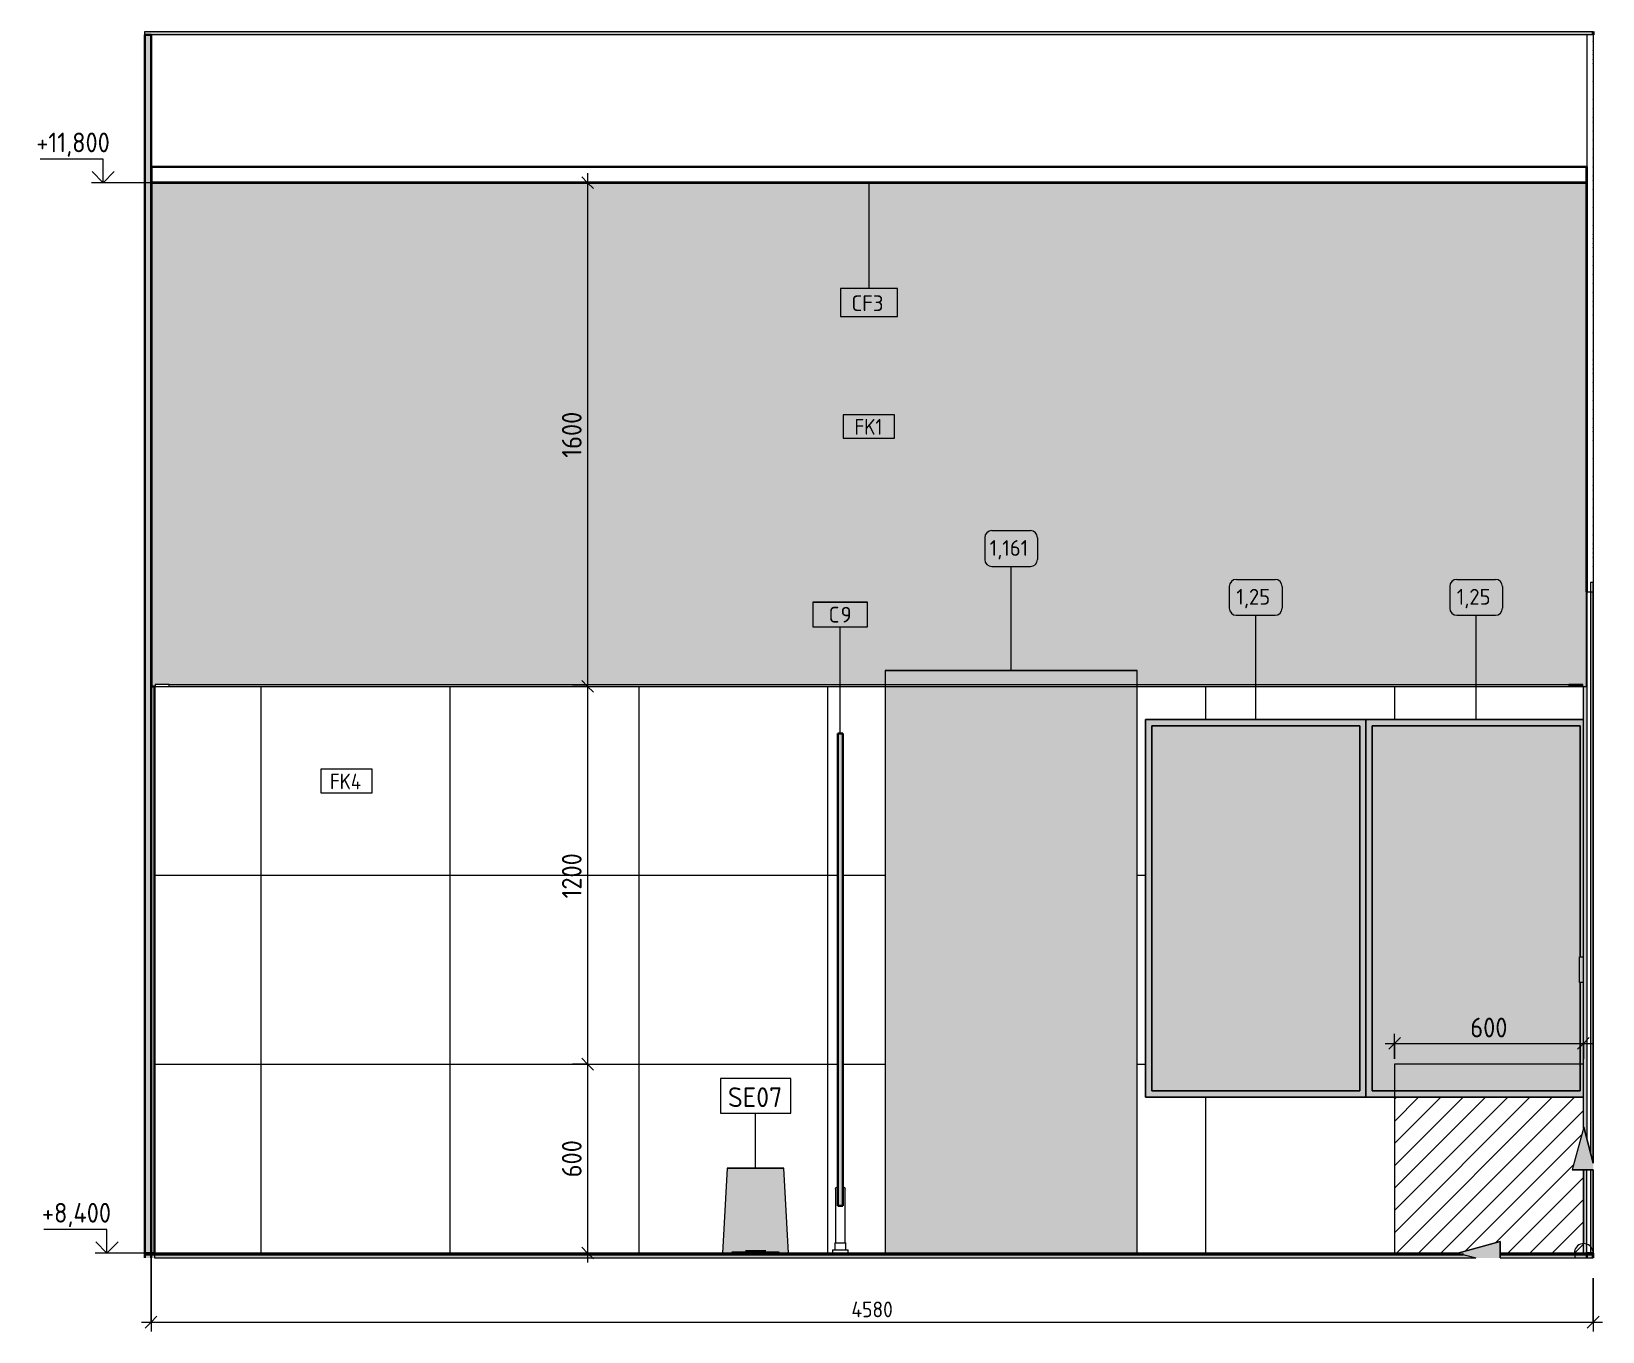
# Model space of a CAD drawing. Header units: millimetres. Extents: x 88919 to 135993, y -1987 to 12871.
# Drawn here: x 118478 to 123467, y 8151 to 12281 of the extents above; entities that cross this region are included whole.
import ezdxf

# ---------------------------------------------------------------- set-up
doc = ezdxf.new("R2010")
doc.units = ezdxf.units.MM
doc.linetypes.add('200_ШТРИХ__ш1_п0_6_', pattern=[160, 100, -60])
for name, color, linetype, lineweight in [('A-ANNO-DIMS', 7, 'Continuous', 9), ('A-ANNO-DIMS-25', 7, 'Continuous', 9), ('A-CLNG-IDEN', 7, 'Continuous', 9), ('A-DETL', 7, 'Continuous', 9), ('A-DETL-GENF', 7, 'Continuous', 9), ('A-DOOR-FRAM-1', 7, 'Continuous', 9), ('A-DOOR-FRAM-2', 7, 'Continuous', 18), ('A-FLOR', 7, 'Continuous', 9), ('A-GENM', 7, 'Continuous', 9), ('A-GENM-1', 7, 'Continuous', 30), ('A-GENM-IDEN', 7, 'Continuous', 9), ('A-WALL-2', 7, 'Continuous', 9), ('A-WALL-IDEN', 7, 'Continuous', 9), ('A-WALL-PATT', 7, 'Continuous', 9), ('G-ANNO-DIMS', 7, 'Continuous', 9), ('G-ANNO-DIMS-1', 7, 'Continuous', 20), ('I-FURN', 7, 'Continuous', 9), ('I-FURN-3', 7, '200_ШТРИХ__ш1_п0_6_', 9), ('I-FURN-7', 7, '200_ШТРИХ__ш1_п0_6_', 18), ('I-FURN-IDEN', 7, 'Continuous', 9), ('I-WALL', 7, 'Continuous', 9), ('P-SANR-FIXT', 7, 'Continuous', 9), ('P-SANR-FIXT-IDEN', 7, 'Continuous', 9), ('Ограждение', 7, 'Continuous', 9), ('Поручни', 7, 'Continuous', 9), ('Электрические приборы', 7, 'Continuous', 9)]:
    doc.layers.add(name, color=color, linetype=linetype, lineweight=lineweight)
for name, color, linetype, lineweight, true_color in [('A-CLNG-FNSH-1', 7, 'Continuous', 30, 0x3c3c3c), ('A-DETL-GENF-2', 7, 'Continuous', 9, 0xe0e0e0), ('A-FLOR-1', 7, 'Continuous', 9, 0x787878), ('A-FLOR-FNSH-1', 7, 'Continuous', 30, 0x3c3c3c), ('A-WALL-4', 7, 'Continuous', 30, 0x3c3c3c), ('A-WALL-5', 7, 'Continuous', 40, 0x3c3c3c), ('A-WALL-FNSH-2', 7, 'Continuous', 30, 0x3c3c3c), ('I-FURN-10', 7, 'Continuous', 9, 0xacacac), ('I-FURN-11', 7, 'Continuous', 9, 0x949494), ('I-FURN-13', 7, 'Continuous', 9, 0x757575), ('I-FURN-6', 1, 'Continuous', 9, 0xff0000), ('I-FURN-8', 7, 'Continuous', 9, 0xc0c0c0), ('I-WALL-1', 7, 'Continuous', 9, 0x787878)]:
    doc.layers.add(name, color=color, linetype=linetype, lineweight=lineweight, true_color=true_color)
doc.layers.add('I-FURN-12', color=7, linetype='Continuous', lineweight=9, true_color=0x303030, transparency=0.7)
doc.layers.add('I-FURN-9', color=7, linetype='Continuous', lineweight=9, true_color=0x7f7f7f, transparency=0.7)
doc.layers.add('P-SANR-FIXT-2', color=7, linetype='Continuous', lineweight=9, transparency=0.7)
doc.styles.add('GOST Common_5', font='GOST_Common.ttf', dxfattribs={"width": 0.9, "height": 50})
doc.styles.add('GOST Common_6', font='GOST_Common.ttf', dxfattribs={"height": 50})
doc.styles.add('GOST Common_7', font='GOST_Common.ttf', dxfattribs={"height": 62.5})
doc.styles.add('ISOCPEUR_2', font='isocpeur.ttf', dxfattribs={"width": 0.9, "height": 62.5})
doc.styles.add('ISOCPEUR_3', font='isocpeur.ttf', dxfattribs={"width": 0.9, "height": 50})
doc.dimstyles.new('ISO-2_0_0_9К_Средний_округл2', dxfattribs={"dimscale": 304.8, "dimtxt": 49.799059, "dimasz": 0.123031, "dimexe": 0.098425, "dimexo": 0, "dimgap": 0, "dimtad": 1, "dimdec": 0, "dimrnd": 10, "dimzin": 0, "dimdsep": 46, "dimtxsty": 'ISOCPEUR_3', "dimblk1": 'OBLIQUE', "dimblk2": 'OBLIQUE', "dimsah": 1, "dimcen": 0.09, "dimdle": 0.098425, "dimazin": 0, "dimtfac": 1, "dimtdec": 4, "dimtix": 1, "dimtmove": 0, "dimatfit": 3, "dimfxl": 1, "dimtvp": 1, "dimtolj": 1, "dimtzin": 0, "dimarcsym": 2})
doc.dimstyles.new('ISO-2_5_0_9К_БОЛЬШОЙ_1', dxfattribs={"dimscale": 304.8, "dimtxt": 62.248823, "dimasz": 0.123031, "dimexe": 0.098425, "dimexo": 0.246063, "dimgap": 0, "dimtad": 1, "dimdec": 0, "dimrnd": 10, "dimzin": 0, "dimdsep": 46, "dimtxsty": 'ISOCPEUR_2', "dimblk1": 'OBLIQUE', "dimblk2": 'OBLIQUE', "dimsah": 1, "dimcen": 0.09, "dimdle": 0.098425, "dimazin": 0, "dimtfac": 1, "dimtdec": 4, "dimtix": 1, "dimtmove": 0, "dimatfit": 3, "dimfxl": 1, "dimtvp": 1, "dimtolj": 1, "dimtzin": 0, "dimarcsym": 2})
pattern_1 = [(0, (128837.4966, 0), (30.48, 7.62), [2.515, -20.345, 2.515, -20.345, -121.92]), (0, (128837.4966, 0), (30.48, 7.62), [-45.72, 2.515, -43.205, 2.515, -20.345, -53.34]), (0, (128837.4966, 0), (30.48, 7.62), [-114.3, 2.515, -12.725, 2.515, -35.585]), (120, (128848.9266, 3.81), (-21.8391136, 22.5864543), [2.515, -20.345, 2.515, -20.345, -121.92]), (120, (128848.9266, 3.81), (-21.8391136, 22.5864543), [-45.72, 2.515, -43.205, 2.515, -20.345, -53.34]), (120, (128848.9266, 3.81), (-21.8391136, 22.5864543), [-114.3, 2.515, -12.725, 2.515, -35.585]), (240, (128852.7366, 19.05), (-8.6408864, -30.2064543), [2.515, -20.345, 2.515, -20.345, -121.92]), (240, (128852.7366, 19.05), (-8.6408864, -30.2064543), [-45.72, 2.515, -43.205, 2.515, -20.345, -53.34]), (240, (128852.7366, 19.05), (-8.6408864, -30.2064543), [-114.3, 2.515, -12.725, 2.515, -35.585])]

# ---------------------------------------------------------------- blocks, each defined once
blk = doc.blocks.new('110_Дверь_СКБ_1Ст_Внутренняя1 - Д-7а_л__950x2100h_Туалет-32220591-Развертка 3_27-2')
at = {"layer": 'A-DOOR-FRAM-1'}
h = blk.add_hatch(color=256, dxfattribs=at)
h.paths.add_polyline_path([(-5400, 8400), (-5400, 8664.8), (-5408, 8664.8), (-5408, 8400)])
h.paths.add_polyline_path([(-5400, 8688), (-5400, 10500), (-5408, 10500), (-5408, 8717.9)])
h = blk.add_hatch(color=256, dxfattribs=at)
h.paths.add_polyline_path([(-5400, 8400), (-5399.4, 8400), (-5399.4, 8664.8), (-5400, 8664.8), (-5400, 8563.7)])
h.paths.add_polyline_path([(-5399.4, 8685.9), (-5399.4, 10500), (-5400, 10500), (-5400, 8688)])
at = {"layer": 'A-DOOR-FRAM-2'}
for p, q in [((-5408, 10530), (-5408, 8717.9)), ((-5400, 10530), (-5408, 10530)), ((-5400, 8688), (-5400, 10530)), ((-5399.4, 10500), (-5400, 10500)), ((-5400, 10500), (-5400, 8688)), ((-5408, 8664.8), (-5408, 8400)), ((-5400, 8400), (-5400, 8664.8)), ((-5400, 8664.8), (-5400, 8400)), ((-5408, 8400), (-5400, 8400)), ((-5400, 8400), (-5399.4, 8400))]:
    blk.add_line(p, q, dxfattribs=at)
blk = doc.blocks.new('FRT_2D_Символ _разворот МГН_1 - D1_4_Символ доступности разворота МГН _360__-18618045-Развертка 3_27-2')
at = {"layer": 'I-FURN'}
blk.add_line((-8605.3, 8400), (-8485.3, 8400), dxfattribs=at)
at = {"layer": 'I-FURN-3'}
blk.add_line((-9105.3, 8400), (-7984.6, 8400), dxfattribs=at)
at = {"layer": 'I-FURN-7'}
for p, q in [((-8740.3, 8400), (-8870.3, 8400)), ((-8740.3, 8400), (-8870.3, 8400)), ((-8870.3, 8400), (-8359.1, 8400)), ((-8870.3, 8400), (-8359.1, 8400)), ((-8359.1, 8400), (-8109.1, 8400)), ((-8359.1, 8400), (-8109.1, 8400)), ((-8109.1, 8400), (-7899.1, 8400)), ((-8109.1, 8400), (-7899.1, 8400))]:
    blk.add_line(p, q, dxfattribs=at)
blk = doc.blocks.new('Шкаф параметрический - 1_161-25595840-Развертка 3_27-2')
at = {"layer": 'I-FURN-9'}
for points in [[(-7648.5, 10206), (-6848.5, 10206), (-6848.5, 10250), (-7648.5, 10250)], [(-7523.1, 10200), (-6848.5, 10200), (-6848.5, 10206), (-7648.5, 10206), (-7648.5, 10200)], [(-7648.5, 8400), (-6848.5, 8400), (-6848.5, 10200), (-7648.5, 10200), (-7648.5, 9318.2)]]:
    blk.add_hatch(color=256, dxfattribs=at).paths.add_polyline_path(points)
at = {"layer": 'I-FURN-10'}
for p, q in [((-6886.5, 10250), (-7648.5, 10250)), ((-6848.5, 10250), (-7610.5, 10250))]:
    blk.add_line(p, q, dxfattribs=at)
at = {"layer": 'I-FURN-8'}
for p, q in [((-7648.5, 10250), (-6848.5, 10250)), ((-7648.5, 10250), (-7648.5, 8400)), ((-6848.5, 8400), (-6848.5, 10250))]:
    blk.add_line(p, q, dxfattribs=at)
blk = doc.blocks.new('Вешалка - 1_25-26509708-Развертка 3_27-2')
at = {"layer": 'I-FURN-12'}
h = blk.add_hatch(color=256, dxfattribs=at)
h.paths.add_polyline_path([(-6121.6, 8895), (-6121.6, 10095), (-6821.6, 10095), (-6821.6, 8895), (-6141.3, 8895)])
h.paths.add_polyline_path([(-6141.3, 8914.9), (-6801.9, 8914.9), (-6801.9, 10075), (-6141.3, 10075), (-6141.3, 9028.5)])
blk.add_hatch(color=256, dxfattribs=at).paths.add_polyline_path([(-6141.3, 8914.9), (-6141.3, 10075), (-6801.9, 10075), (-6801.9, 8914.9), (-6262.1, 8914.9)])
at = {"layer": 'I-FURN-11'}
for p, q in [((-6121.6, 10095), (-6821.6, 10095)), ((-6821.6, 8895), (-6821.6, 10095)), ((-6801.9, 8914.9), (-6801.9, 10075)), ((-6801.9, 10075), (-6141.3, 10075)), ((-6141.3, 10075), (-6801.9, 10075)), ((-6801.9, 10075), (-6801.9, 8914.9)), ((-6141.3, 10075), (-6141.3, 8914.9)), ((-6141.3, 8914.9), (-6141.3, 10075)), ((-6821.6, 8895), (-6121.6, 8895)), ((-6141.3, 8914.9), (-6801.9, 8914.9)), ((-6801.9, 8914.9), (-6141.3, 8914.9))]:
    blk.add_line(p, q, dxfattribs=at)
at = {"layer": 'I-FURN-13'}
blk.add_line((-6121.6, 8895), (-6121.6, 10095), dxfattribs=at)
at = {"layer": 'I-FURN-8'}
for p, q in [((-6821.6, 10095), (-6121.6, 10095)), ((-6821.6, 10095), (-6821.6, 8895)), ((-6121.6, 8895), (-6121.6, 10095)), ((-6121.6, 8895), (-6821.6, 8895))]:
    blk.add_line(p, q, dxfattribs=at)
blk = doc.blocks.new('Вешалка - 1_25-V30-Развертка 3_27-2')
at = {"layer": 'I-FURN-12'}
for points in [[(-5983.8, 8895), (-5431, 8895), (-5431, 9259), (-5441.3, 9259), (-5441.3, 8914.9), (-6101.9, 8914.9), (-6101.9, 10075), (-5441.3, 10075), (-5441.3, 9341), (-5431, 9341), (-5431, 10095), (-6121.6, 10095), (-6121.6, 8895), (-6031, 8895)], [(-5443, 8914.9), (-5441.3, 8914.9), (-5441.3, 9259), (-5443, 9259), (-5443, 9341), (-5441.3, 9341), (-5441.3, 10075), (-6101.9, 10075), (-6101.9, 8914.9), (-5974.5, 8914.9)]]:
    blk.add_hatch(color=256, dxfattribs=at).paths.add_polyline_path(points)
at = {"layer": 'I-FURN-11'}
for p, q in [((-5431, 10095), (-6121.6, 10095)), ((-6101.9, 8914.9), (-6101.9, 10075)), ((-6101.9, 10075), (-5441.3, 10075)), ((-5441.3, 10075), (-6101.9, 10075)), ((-6101.9, 10075), (-6101.9, 8914.9)), ((-5441.3, 10075), (-5441.3, 9341)), ((-5441.3, 9341), (-5441.3, 10075)), ((-5441.3, 9259), (-5441.3, 9000)), ((-5441.3, 9000), (-5441.3, 9259)), ((-5441.3, 9000), (-5441.3, 8914.9)), ((-5441.3, 8914.9), (-5441.3, 9000)), ((-6121.6, 8895), (-6031, 8895)), ((-6031, 8914.9), (-6101.9, 8914.9)), ((-6101.9, 8914.9), (-5441.3, 8914.9)), ((-5441.3, 8914.9), (-6031, 8914.9)), ((-6031, 8895), (-5431, 8895))]:
    blk.add_line(p, q, dxfattribs=at)
at = {"layer": 'I-FURN-13'}
blk.add_line((-6121.6, 8895), (-6121.6, 10095), dxfattribs=at)
at = {"layer": 'I-FURN-8'}
for p, q in [((-6121.6, 10095), (-5431, 10095)), ((-6121.6, 10095), (-6121.6, 8895)), ((-6031, 8895), (-6121.6, 8895)), ((-5431, 8895), (-6031, 8895))]:
    blk.add_line(p, q, dxfattribs=at)
blk = doc.blocks.new('Switch1 - Svitch х2-27451159-Развертка 3_27-2')
at = {"layer": 'Электрические приборы'}
blk.add_hatch(color=256, dxfattribs=at).paths.add_polyline_path([(-5443, 9259), (-5431, 9259), (-5431, 9341), (-5443, 9341)])
for p, q in [((-5443, 9259), (-5443, 9341)), ((-5443, 9341), (-5431, 9341)), ((-5431, 9259), (-5443, 9259))]:
    blk.add_line(p, q, dxfattribs=at)
blk = doc.blocks.new('Ограждение - Ограждение-30308776-Развертка 3_27-2')
at = {"layer": 'Ограждение'}
h = blk.add_hatch(color=256, dxfattribs=at)
h.paths.add_polyline_path([(-7699.9, 10200), (-7648.5, 10200), (-7648.5, 10206), (-9922.5, 10206), (-9922.5, 10200), (-8850.1, 10200)])
h.paths.add_polyline_path([(-5477.5, 10200), (-5477.5, 10206), (-6848.5, 10206), (-6848.5, 10200), (-6549.7, 10200)])
blk.add_hatch(color=256, dxfattribs=at).paths.add_polyline_path([(-5477.5, 10200), (-5432.5, 10200), (-5432.5, 10206), (-5477.5, 10206)])
at = {"layer": 'Поручни'}
for p, q in [((-9922.5, 10206), (-9967.5, 10206)), ((-9967.5, 10206), (-9967.5, 10200)), ((-9967.5, 10200), (-9922.5, 10200)), ((-9922.5, 10200), (-9922.5, 10206)), ((-9922.5, 10206), (-7648.5, 10206)), ((-9922.5, 10200), (-7648.5, 10200)), ((-7648.5, 10206), (-6848.5, 10206)), ((-7648.5, 10200), (-6848.5, 10200)), ((-6848.5, 10206), (-5477.5, 10206)), ((-6848.5, 10200), (-5477.5, 10200)), ((-5432.5, 10206), (-5477.5, 10206)), ((-5477.5, 10206), (-5477.5, 10200)), ((-5477.5, 10200), (-5432.5, 10200)), ((-5432.5, 10200), (-5432.5, 10206))]:
    blk.add_line(p, q, dxfattribs=at)
blk = doc.blocks.new('131_Сантехническая перегородка_Дверь МГН 2 - СД-1-30897608-Развертка 3_27-2')
at = {"layer": 'A-GENM'}
blk.add_hatch(color=256, dxfattribs=at).paths.add_polyline_path([(-7783, 8550), (-7783, 10050), (-7799, 10050), (-7799, 8550)])
for p, q in [((-7806.1, 8602.9), (-7806.1, 8432.9)), ((-7775.9, 8432.9), (-7775.9, 8602.9)), ((-7815.6, 8410), (-7815.6, 8400)), ((-7815.6, 8410), (-7791, 8410)), ((-7808.6, 8432.9), (-7808.6, 8410)), ((-7808.6, 8432.9), (-7791, 8432.9)), ((-7791, 8432.9), (-7773.4, 8432.9)), ((-7791, 8410), (-7766.4, 8410)), ((-7773.4, 8410), (-7773.4, 8432.9)), ((-7766.4, 8400), (-7766.4, 8410))]:
    blk.add_line(p, q, dxfattribs=at)
at = {"layer": 'A-GENM', "flags": 128}
for points in [[(-7806.1, 8602.9), (-7806.1, 8603.2), (-7806, 8603.5), (-7806, 8603.8), (-7806, 8604.1), (-7805.9, 8604.3), (-7805.9, 8604.6), (-7805.8, 8604.9), (-7805.7, 8605.2), (-7805.6, 8605.4), (-7805.5, 8605.7), (-7805.4, 8605.9), (-7805.3, 8606.2), (-7805.1, 8606.4), (-7805, 8606.7), (-7804.8, 8606.9), (-7804.7, 8607.2), (-7804.5, 8607.4), (-7804.3, 8607.6), (-7804.1, 8607.8), (-7803.9, 8608), (-7803.7, 8608.2), (-7803.5, 8608.4), (-7803.3, 8608.6), (-7803.1, 8608.7), (-7802.8, 8608.9), (-7802.6, 8609), (-7802.3, 8609.2), (-7802.1, 8609.3), (-7801.8, 8609.4), (-7801.6, 8609.5), (-7801.3, 8609.6), (-7801, 8609.7), (-7800.8, 8609.8), (-7800.5, 8609.8), (-7800.2, 8609.9), (-7799.9, 8609.9), (-7799.6, 8610), (-7799.4, 8610), (-7799.1, 8610), (-7799, 8610)], [(-7783, 8610), (-7782.7, 8610), (-7782.4, 8610), (-7782.2, 8609.9), (-7781.9, 8609.9), (-7781.6, 8609.9), (-7781.3, 8609.8), (-7781, 8609.7), (-7780.8, 8609.6), (-7780.5, 8609.5), (-7780.2, 8609.4), (-7780, 8609.3), (-7779.7, 8609.2), (-7779.5, 8609.1), (-7779.2, 8608.9), (-7779, 8608.8), (-7778.8, 8608.6), (-7778.6, 8608.4), (-7778.3, 8608.2), (-7778.1, 8608.1), (-7777.9, 8607.9), (-7777.7, 8607.6), (-7777.6, 8607.4), (-7777.4, 8607.2), (-7777.2, 8607), (-7777, 8606.7), (-7776.9, 8606.5), (-7776.8, 8606.3), (-7776.6, 8606), (-7776.5, 8605.8), (-7776.4, 8605.5), (-7776.3, 8605.2), (-7776.2, 8605), (-7776.2, 8604.7), (-7776.1, 8604.4), (-7776, 8604.1), (-7776, 8603.9), (-7776, 8603.6), (-7775.9, 8603.3), (-7775.9, 8603), (-7775.9, 8602.9)]]:
    blk.add_lwpolyline(points, dxfattribs=at)
at = {"layer": 'A-GENM-1'}
for p, q in [((-7783, 10050), (-7799, 10050)), ((-7799, 10050), (-7799, 8550)), ((-7783, 8550), (-7783, 10050)), ((-7799, 8550), (-7783, 8550))]:
    blk.add_line(p, q, dxfattribs=at)
blk = doc.blocks.new('мусорная корзина - Round_ Metal-30590745-Развертка 3_27-2')
at = {"layer": 'P-SANR-FIXT-2'}
for points in [[(-8165, 8400), (-8135, 8400), (-8135, 8403.2), (-8060, 8403.2), (-8060, 8407), (-8125, 8407), (-8125, 8670), (-8150, 8670), (-8160.7, 8475.9), (-8164.2, 8415)], [(-8125, 8407), (-8060, 8407), (-8060, 8670), (-8125, 8670), (-8125, 8415)], [(-8060, 8407), (-7995, 8407), (-7995, 8670), (-8060, 8670), (-8060, 8407)], [(-7955.3, 8400), (-7955, 8400), (-7965.1, 8578.4), (-7970, 8670), (-7995, 8670), (-7995.1, 8407), (-8060, 8406.9), (-8059.8, 8403.2), (-7985, 8403.2), (-7985, 8400), (-7956.3, 8400)], [(-8111.1, 8400), (-8060, 8400), (-8060, 8403.2), (-8135, 8403.2), (-8135, 8400), (-8113.1, 8400)], [(-7985.7, 8400), (-7985, 8400), (-7985, 8403.2), (-8060, 8403.2), (-8060, 8400), (-7985.8, 8400)]]:
    blk.add_hatch(color=256, dxfattribs=at).paths.add_polyline_path(points)
at = {"layer": 'P-SANR-FIXT'}
for p, q in [((-8150, 8670), (-8165, 8400)), ((-8125.3, 8670), (-8150, 8670)), ((-8150, 8670), (-8060, 8670)), ((-8075.7, 8670), (-8125.3, 8670)), ((-8060, 8670), (-8075.7, 8670)), ((-8060, 8670), (-8060, 8670)), ((-8060, 8670), (-8060, 8670)), ((-8044.4, 8670), (-8060, 8670)), ((-8060, 8670), (-7970, 8670)), ((-8002.2, 8670), (-8044.4, 8670)), ((-7994.8, 8670), (-8002.2, 8670)), ((-7970, 8670), (-7994.8, 8670)), ((-7955, 8400), (-7970, 8670)), ((-8135, 8403.2), (-8135, 8400)), ((-8132.5, 8403.2), (-8135, 8403.2)), ((-8135, 8403.2), (-8060, 8403.2)), ((-8125, 8403.2), (-8132.5, 8403.2)), ((-8079.4, 8403.2), (-8125, 8403.2)), ((-8076.9, 8407), (-8092.5, 8407)), ((-8092.5, 8407), (-8076.9, 8407)), ((-8060, 8403.2), (-8079.4, 8403.2)), ((-8060, 8407), (-8076.8, 8407)), ((-8076.8, 8407), (-8060, 8407)), ((-8060, 8407), (-8043.3, 8407)), ((-8043.3, 8407), (-8060, 8407)), ((-7985, 8403.2), (-8060, 8403.2)), ((-8060, 8403.2), (-7985, 8403.2)), ((-8043.2, 8407), (-8027.5, 8407)), ((-8027.5, 8407), (-8043.2, 8407)), ((-8027.4, 8407), (-8027.4, 8407)), ((-7985, 8400), (-7985, 8403.2))]:
    blk.add_line(p, q, dxfattribs=at)
blk = doc.blocks.new('Начало раскладки_красным - Начало раскладки_красным-26113037-Развертка 3_27-2')
at = {"layer": 'A-DETL-GENF'}
for points in [[(-5420, 8664.8), (-5399.4, 8664.8), (-5399.4, 8685.9), (-5430, 8800), (-5466.2, 8664.8), (-5429.4, 8664.8)], [(-5772.5, 8384.6), (-5694.8, 8384.6), (-5694.8, 8436.2), (-5830, 8400), (-5811.3, 8395)]]:
    blk.add_hatch(color=256, dxfattribs=at).paths.add_polyline_path(points)
for p, q in [((-5430, 8800), (-5466.2, 8664.8)), ((-5430, 8800), (-5466.2, 8664.8)), ((-5399.4, 8685.9), (-5430, 8800)), ((-5430, 8800), (-5399.4, 8685.9)), ((-5466.2, 8664.8), (-5399.4, 8664.8)), ((-5399.4, 8664.8), (-5466.2, 8664.8)), ((-5430, 8430), (-5430, 8664.8)), ((-5694.8, 8436.2), (-5830, 8400)), ((-5830, 8400), (-5694.8, 8436.2)), ((-5694.8, 8384.6), (-5694.8, 8436.2)), ((-5694.8, 8436.2), (-5694.8, 8384.6)), ((-5830, 8400), (-5772.5, 8384.6)), ((-5830, 8400), (-5772.5, 8384.6)), ((-5460, 8400), (-5694.8, 8400))]:
    blk.add_line(p, q, dxfattribs=at)
blk.add_arc((-5430, 8400), 30, 328.7706, 211.2294, dxfattribs=at)
blk = doc.blocks.new('Высотные отметки - Стрелка_Верх-17668718-Развертка 3_27-2')
at = {"layer": 'G-ANNO-DIMS'}
for p, q in [((-10132, 11875), (-10332, 11875)), ((-10132, 11800), (-10132, 11875)), ((-10094.1, 11800), (-10169.1, 11800))]:
    blk.add_line(p, q, dxfattribs=at)
at = {"layer": 'G-ANNO-DIMS-1'}
for q in [(-10167.4, 11835.4), (-10096.7, 11835.4)]:
    blk.add_line((-10132, 11800), q, dxfattribs=at)
blk = doc.blocks.new('DIMBLOCK28-Развертка 3_27-2')
at = {"layer": 'A-ANNO-DIMS-25'}
for p, q in [((118857.5, 10200), (118857.5, 8150.5)), ((118857.5, 8180.5), (118857.5, 10200)), ((123437.5, 8320), (123437.5, 8150.5)), ((123437.5, 8180.5), (123437.5, 8320)), ((118827.5, 8180.5), (123467.5, 8180.5))]:
    blk.add_line(p, q, dxfattribs=at)
at = {"layer": 'A-ANNO-DIMS-25', "lineweight": 20}
for p, q in [((118857.5, 8180.5), (118876.2, 8199.3)), ((123437.5, 8180.5), (123456.2, 8199.3)), ((118857.5, 8180.5), (118838.7, 8161.8)), ((123437.5, 8180.5), (123418.7, 8161.8))]:
    blk.add_line(p, q, dxfattribs=at)
at = {"layer": 'A-ANNO-DIMS-25', "color": 0, "insert": (121081.9, 8245.9), "char_height": 50, "width": 157.442, "attachment_point": 1, "line_spacing_factor": 1.149209, "style": 'ISOCPEUR_3'}
blk.add_mtext('4580', dxfattribs=at)
blk = doc.blocks.new('_Oblique')
at = {"color": 0, "linetype": 'ByBlock', "lineweight": -2}
blk.add_line((-0.5, -0.5), (0.5, 0.5), dxfattribs=at)
blk = doc.blocks.new('М_потолков - Марка_ Имя типа-25382930-Развертка 3_27-2')
at = {"layer": 'A-CLNG-IDEN'}
for p, q in [((-7609.4, 11464.4), (-7790.6, 11464.4)), ((-7790.6, 11464.4), (-7790.6, 11375)), ((-7609.4, 11375), (-7609.4, 11464.4)), ((-7790.6, 11375), (-7609.4, 11375))]:
    blk.add_line(p, q, dxfattribs=at)
blk = doc.blocks.new('М_стена_0001 - Типоразмер_без рамки-25382661-Развертка 3_27-2')
at = {"layer": 'A-WALL-IDEN'}
for p, q in [((-7619.1, 11063.1), (-7782.3, 11063.1)), ((-7782.3, 11063.1), (-7782.3, 10988.1)), ((-7619.1, 10988.1), (-7619.1, 11063.1)), ((-7782.3, 10988.1), (-7619.1, 10988.1))]:
    blk.add_line(p, q, dxfattribs=at)
blk = doc.blocks.new('DIMBLOCK29-Развертка 3_27-2')
at = {"layer": 'A-ANNO-DIMS-25'}
for p, q in [((122807, 9017.4), (122807, 9095.9)), ((123406.5, 9017.4), (123406.5, 9095.9)), ((122777, 9065.9), (123436.5, 9065.9)), ((122807, 9065.9), (122807, 9017.4)), ((123406.5, 9065.9), (123406.5, 9017.4))]:
    blk.add_line(p, q, dxfattribs=at)
at = {"layer": 'A-ANNO-DIMS-25', "lineweight": 20}
for p, q in [((122807, 9065.9), (122825.7, 9084.7)), ((123406.5, 9065.9), (123425.2, 9084.7)), ((122807, 9065.9), (122788.2, 9047.2)), ((123406.5, 9065.9), (123387.7, 9047.2))]:
    blk.add_line(p, q, dxfattribs=at)
at = {"layer": 'A-ANNO-DIMS-25', "color": 0, "insert": (123047.5, 9147.6), "char_height": 62.5, "width": 142.215, "attachment_point": 1, "line_spacing_factor": 1.149209, "style": 'ISOCPEUR_2'}
blk.add_mtext('600', dxfattribs=at)
blk = doc.blocks.new('DIMBLOCK30-Развертка 3_27-2')
at = {"layer": 'A-ANNO-DIMS-25'}
for p, q in [((120244, 11830), (120244, 10200)), ((120195.6, 11800), (120274, 11800)), ((120244, 11800), (120195.6, 11800)), ((120195.6, 10200), (120274, 10200)), ((120244, 10200), (120195.6, 10200))]:
    blk.add_line(p, q, dxfattribs=at)
at = {"layer": 'A-ANNO-DIMS-25', "lineweight": 20}
for p, q in [((120244, 11800), (120225.3, 11818.8)), ((120244, 11800), (120262.8, 11781.2)), ((120244, 10200), (120225.3, 10218.8)), ((120244, 10200), (120262.8, 10181.2))]:
    blk.add_line(p, q, dxfattribs=at)
at = {"layer": 'A-ANNO-DIMS-25', "color": 0, "insert": (120162.4, 10926.4), "char_height": 62.5, "width": 176.691, "attachment_point": 1, "rotation": 90, "line_spacing_factor": 1.149209, "style": 'ISOCPEUR_2'}
blk.add_mtext('1600', dxfattribs=at)
blk = doc.blocks.new('DIMBLOCK31-Развертка 3_27-2')
at = {"layer": 'A-ANNO-DIMS-25'}
for p, q in [((120195.6, 10200), (120274, 10200)), ((120244, 10200), (120195.6, 10200)), ((120244, 10200), (120244, 9000)), ((120195.6, 9000), (120274, 9000)), ((120244, 9000), (120195.6, 9000))]:
    blk.add_line(p, q, dxfattribs=at)
at = {"layer": 'A-ANNO-DIMS-25', "lineweight": 20}
for p, q in [((120244, 10200), (120225.3, 10218.8)), ((120244, 10200), (120262.8, 10181.2)), ((120244, 9000), (120225.3, 9018.8)), ((120244, 9000), (120262.8, 8981.3))]:
    blk.add_line(p, q, dxfattribs=at)
at = {"layer": 'A-ANNO-DIMS-25', "color": 0, "insert": (120162.4, 9526.4), "char_height": 62.5, "width": 176.691, "attachment_point": 1, "rotation": 90, "line_spacing_factor": 1.149209, "style": 'ISOCPEUR_2'}
blk.add_mtext('1200', dxfattribs=at)
blk = doc.blocks.new('DIMBLOCK32-Развертка 3_27-2')
at = {"layer": 'A-ANNO-DIMS-25'}
for p, q in [((120195.6, 9000), (120274, 9000)), ((120244, 9000), (120195.6, 9000)), ((120244, 9000), (120244, 8370)), ((120195.6, 8400), (120274, 8400)), ((120244, 8400), (120195.6, 8400))]:
    blk.add_line(p, q, dxfattribs=at)
at = {"layer": 'A-ANNO-DIMS-25', "lineweight": 20}
for p, q in [((120244, 9000), (120225.3, 9018.8)), ((120244, 9000), (120262.8, 8981.3)), ((120244, 8400), (120225.3, 8418.7)), ((120244, 8400), (120262.8, 8381.2))]:
    blk.add_line(p, q, dxfattribs=at)
at = {"layer": 'A-ANNO-DIMS-25', "color": 0, "insert": (120162.4, 8640.7), "char_height": 62.5, "width": 142.215, "attachment_point": 1, "rotation": 90, "line_spacing_factor": 1.149209, "style": 'ISOCPEUR_2'}
blk.add_mtext('600', dxfattribs=at)
blk = doc.blocks.new('Mark Reiling - Mark Reiling-26174330-Развертка 3_27-2')
at = {"layer": 'A-GENM-IDEN'}
for p, q in [((-7877.7, 10467.8), (-7877.7, 10389)), ((-7877.7, 10467.8), (-7704.3, 10467.8)), ((-7704.3, 10467.8), (-7877.7, 10467.8)), ((-7877.7, 10467.8), (-7877.7, 10389)), ((-7704.3, 10389), (-7704.3, 10467.8)), ((-7704.3, 10389), (-7704.3, 10467.8)), ((-7877.7, 10389), (-7704.3, 10389)), ((-7877.7, 10389), (-7704.3, 10389))]:
    blk.add_line(p, q, dxfattribs=at)
blk = doc.blocks.new('Марка_Мебель - В прямоуг_Balcon_Марка-25523697-Развертка 3_27-2')
at = {"layer": 'I-FURN-IDEN'}
for p, q in [((-7309.8, 10694.8), (-7187.1, 10694.8)), ((-7332.3, 10672.3), (-7332.3, 10603.3)), ((-7164.6, 10672.3), (-7164.6, 10603.5)), ((-7310, 10581), (-7187.1, 10581))]:
    blk.add_line(p, q, dxfattribs=at)
for centre, radius, start, end in [((-7309.8, 10672.3), 22.5, 90, 180), ((-7187.1, 10672.3), 22.5, 0, 90), ((-7310, 10603.3), 22.3, 180, 270), ((-7187.1, 10603.5), 22.5, 270, 0)]:
    blk.add_arc(centre, radius, start, end, dxfattribs=at)
blk = doc.blocks.new('М_сантехническая_рамка1 - В рамке-30590747-Развертка 3_27-2')
at = {"layer": 'P-SANR-FIXT-IDEN'}
for p, q in [((-7948.4, 8954.6), (-8171.7, 8954.6)), ((-8171.7, 8954.6), (-8171.7, 8844.1)), ((-7948.4, 8844.1), (-7948.4, 8954.6)), ((-8171.7, 8844.1), (-7948.4, 8844.1))]:
    blk.add_line(p, q, dxfattribs=at)

msp = doc.modelspace()

# ---------------------------------------------------------------- hatches: boundary and pattern name
at = {"layer": 'A-DETL-GENF-2'}
h = msp.add_hatch(dxfattribs=at)
h.set_pattern_fill('FP_1', color=256, style=0, pattern_type=2)
h.set_pattern_definition([(45, (128837.497, 0), (-35.35534, 35.35534), [])])
h.paths.add_polyline_path([(123007.5, 8400), (123142.7, 8436.2), (123142.7, 8400), (123406.5, 8400), (123406.5, 8664.8), (123371.3, 8664.8), (123406.5, 8796.3), (123406.5, 8895), (122806.5, 8895), (122806.5, 8400), (122863, 8400)])
at = {"layer": 'A-FLOR-1'}
h = msp.add_hatch(dxfattribs=at)
h.set_pattern_fill('FP_18', color=256, style=0, pattern_type=2)
h.set_pattern_definition([(45, (128837.497, 0), (-18.85854, 18.85854), [26.67, -4.445, 0.889, -4.445]), (45, (128837.497, 18.847), (-18.85854, 18.85854), []), (50, (128837.497, 0), (31.882273, -2.78904), [3.334, -36.671]), (355, (128837.497, 0), (-6.16744, 33.43476), [2.667, -29.337]), (100.451, (128840.154, -0.232), (25.71478, 30.64491), [2.833, -31.166]), (46.184, (128837.497, 8.89), (47.43861, -7.35742), [5.001, -55.007]), (96.636, (128841.45, 8.277), (41.54552, 43.30015), [4.25, -46.749]), (351.184, (128837.497, 8.89), (41.54594, 43.29915), [4, -44.006]), (21, (128841.942, 6.667), (26.53271, -17.896184), [3.334, -36.671]), (326, (128841.94, 6.667), (10.81533, 32.23273), [2.667, -29.337]), (71.451, (128844.153, 5.176), (37.3476, 14.33587), [2.833, -31.166]), (37.5, (128837.497, 0), (0.540908, 14.797043), [0.8382, -28.143, 0.8382, -28.943, -29.448]), (37.5, (128837.497, 0), (0.540908, 14.797043), [-58.763, 0.8382, -28.61]), (7.5, (128837.497, 0), (11.693745, 17.531323), [0.8382, -16.142, 0.8382, -27.476, -11.224]), (7.5, (128837.497, 0), (11.693745, 17.531323), [-45.295, 0.8382, -10.385]), (327.5, (128827.585, 0), (23.728552, -1.002312), [0.8382, -10.274, 0.8382, -33.833, -46.006]), (327.5, (128827.585, 0), (23.728552, -1.002312), [-45.783, 0.8382, -45.168]), (317.5, (128823.14, 0), (25.92281, 4.44989), [0.8382, -13.608, 0.8382, -22.187, -32.671]), (317.5, (128823.14, 0), (25.92281, 4.44989), [-37.471, 0.8382, -31.833])])
h.paths.add_polyline_path([(123400.8, 8384.6), (123438.1, 8384.6), (123438.1, 8395), (123142.7, 8395), (123142.7, 8384.6), (123150.5, 8384.6)])
h.paths.add_polyline_path([(118837.5, 8384.6), (123065, 8384.6), (123026.2, 8395), (118837.2, 8395), (118837.2, 8384.6)])
at = {"layer": 'A-WALL-PATT'}
msp.add_hatch(color=256, dxfattribs=at).paths.add_polyline_path([(118858.5, 10200), (118870, 10200), (118870, 10206), (121189, 10206), (121189, 10250), (121989, 10250), (121989, 10206), (123405, 10206), (123405, 10200), (123416.5, 10200), (123416.5, 11800), (118858.5, 11800), (118858.5, 10332.6)])
h = msp.add_hatch(dxfattribs=at)
h.set_pattern_fill('FP_20', color=256, style=0, pattern_type=2)
h.set_pattern_definition([(90, (123407, 8400), (-600, 4e-14), []), (180, (123407, 8400), (-7e-14, -600), [])])
h.paths.add_polyline_path([(118868.5, 8400), (120672.5, 8400), (120681.8, 8565), (120687.5, 8670), (120867.5, 8670), (120877.3, 8488.9), (120882.5, 8400), (121021.9, 8400), (121021.9, 8410), (121028.9, 8410), (121028.9, 8432.9), (121031.4, 8432.9), (121031.4, 8602.9), (121032.4, 8606.1), (121033.3, 8607.6), (121033.6, 8608), (121036.1, 8609.3), (121038.5, 8610), (121038.5, 10050), (121054.5, 10050), (121054.6, 8610), (121058.8, 8608.4), (121059.7, 8607.6), (121061, 8605.7), (121061.6, 8602.9), (121061.6, 8432.9), (121064.1, 8432.9), (121064.1, 8410), (121071.1, 8410), (121071.1, 8400), (121189, 8400), (121189, 10200), (118868.5, 10200), (118868.5, 8871.6)])
h.paths.add_polyline_path([(122806.5, 8400), (122806.5, 8895), (122015.9, 8895), (122015.9, 10095), (123406.5, 10095), (123406.5, 10200), (121989, 10200), (121989, 8400), (122719.2, 8400)])
at = {"layer": 'I-WALL'}
msp.add_hatch(color=256, dxfattribs=at).paths.add_polyline_path([(123437.5, 12270), (123437.5, 12280), (118837.5, 12280), (118837.5, 12270), (123417.5, 12270)])
h = msp.add_hatch(color=256, dxfattribs=at)
h.paths.add_polyline_path([(123406.5, 8400), (123417.5, 8400), (123417.5, 8664.8), (123406.5, 8664.8), (123406.5, 8426.3)])
h.paths.add_polyline_path([(123417.5, 8762.7), (123417.5, 10200), (123406.5, 10200), (123406.5, 8796.3), (123407.5, 8800), (123408.9, 8794.7)])
at = {"layer": 'I-WALL-1'}
h = msp.add_hatch(dxfattribs=at)
h.set_pattern_fill('FP_17', color=256, style=0, pattern_type=2)
h.set_pattern_definition([(45, (128837.497, 0), (-14.25598, 14.25598), []), (45, (128851.753, 0), (-14.25598, 14.25598), [25.202, -5.04, 0.8382, -4.202])])
h.paths.add_polyline_path([(123438.1, 10500), (123438.1, 12280), (123437.5, 12280), (123437.5, 10500)])
h = msp.add_hatch(dxfattribs=at)
h.set_pattern_fill('FP_19', color=256, style=0, pattern_type=2)
h.set_pattern_definition(pattern_1)
h.paths.add_polyline_path([(118837.5, 8400), (118857.5, 8400), (118857.5, 12270), (118837.5, 12270), (118837.5, 8871.6)])
msp.add_hatch(color=256, dxfattribs=at).paths.add_polyline_path([(118868.5, 8400), (118868.5, 10200), (118857.5, 10200), (118857.5, 8400)])
h = msp.add_hatch(dxfattribs=at)
h.set_pattern_fill('FP_19', color=256, style=0, pattern_type=2)
h.set_pattern_definition(pattern_1)
h.paths.add_polyline_path([(118857.5, 8395), (118857.5, 8400), (118837.5, 8400), (118837.5, 8395)])

# ---------------------------------------------------------------- linework, layer by layer
at = {"layer": 'A-CLNG-FNSH-1'}
for p, q in [((123416.5, 11850), (118858.5, 11850)), ((118858.5, 11850), (118858.5, 11800)), ((123416.5, 11800), (123416.5, 11850)), ((123416.5, 11801), (118858.5, 11801)), ((118858.5, 11800), (123416.5, 11800))]:
    msp.add_line(p, q, dxfattribs=at)
at = {"layer": 'A-CLNG-IDEN'}
msp.add_line((121137.5, 11800), (121137.5, 11464.4), dxfattribs=at)
at = {"layer": 'A-DETL'}
for p, q in [((123406.5, 9000), (122806.5, 9000)), ((122806.5, 9000), (122806.5, 8400)), ((123406.5, 8796.3), (123406.5, 9000)), ((123406.5, 8400), (123406.5, 8664.8)), ((122806.5, 8400), (123007.5, 8400)), ((123142.7, 8400), (123406.5, 8400))]:
    msp.add_line(p, q, dxfattribs=at)
at = {"layer": 'A-FLOR'}
for p, q in [((118837.2, 12280), (123438.1, 12280)), ((123007.5, 8400), (118868.5, 8400)), ((118868.5, 8400), (118868.5, 8385)), ((118868.5, 8385), (123063.5, 8385)), ((123438.1, 8400), (123142.7, 8400)), ((123142.7, 8385), (123438.1, 8385))]:
    msp.add_line(p, q, dxfattribs=at)
at = {"layer": 'A-FLOR-FNSH-1'}
for p, q in [((123026.2, 8395), (118837.2, 8395)), ((123438.1, 8395), (123142.7, 8395))]:
    msp.add_line(p, q, dxfattribs=at)
at = {"layer": 'A-GENM-IDEN'}
msp.add_line((121046.5, 10050), (121046.5, 10388), dxfattribs=at)
at = {"layer": 'A-WALL-2'}
msp.add_line((123437.5, 12270), (123437.5, 10500), dxfattribs=at)
at = {"layer": 'A-WALL-4'}
for p, q in [((118837.5, 12270), (118837.5, 8384.6)), ((118857.5, 12270), (118837.5, 12270)), ((118857.5, 8384.6), (118857.5, 12270)), ((118857.5, 8400), (118837.5, 8400)), ((123437.5, 8400), (123417.5, 8400)), ((123417.5, 8400), (123417.5, 8384.6)), ((123437.5, 8384.6), (123437.5, 8400))]:
    msp.add_line(p, q, dxfattribs=at)
at = {"layer": 'A-WALL-5'}
for p, q in [((123437.5, 12280.6), (123437.5, 12270)), ((123437.5, 10500), (123438.1, 10500))]:
    msp.add_line(p, q, dxfattribs=at)
at = {"layer": 'A-WALL-FNSH-2'}
for p, q in [((118858.5, 11850), (118857.5, 11850)), ((123417.5, 11850), (123416.5, 11850)), ((123417.5, 10500), (123417.5, 11850)), ((118858.5, 10200), (118858.5, 11800)), ((123416.5, 11800), (123416.5, 10500)), ((123416.5, 10500), (123417.5, 10500)), ((118868.5, 10200), (118857.5, 10200)), ((118868.5, 8400), (118868.5, 10200)), ((118857.5, 8400), (118868.5, 8400))]:
    msp.add_line(p, q, dxfattribs=at)
at = {"layer": 'G-ANNO-DIMS'}
for p, q in [((118907, 11800), (118705.5, 11800)), ((118920.5, 8400), (118717.4, 8400))]:
    msp.add_line(p, q, dxfattribs=at)
at = {"layer": 'I-FURN-IDEN'}
for p, q in [((121589, 10250), (121589, 10581)), ((122365.9, 10095), (122365.9, 10426)), ((123065.9, 10095), (123065.9, 10426))]:
    msp.add_line(p, q, dxfattribs=at)
at = {"layer": 'I-WALL'}
for p, q in [((118837.5, 12270), (118837.5, 12280.6)), ((123437.5, 12270), (118857.5, 12270)), ((123417.5, 12270), (123417.5, 11850)), ((123416.5, 10200), (123416.5, 10500)), ((123417.5, 10500), (123437.5, 10500)), ((123417.5, 10500), (123417.5, 8762.7)), ((118870, 10200), (118868.5, 10200)), ((123405, 10200), (123417.5, 10200)), ((123406.5, 8796.3), (123406.5, 10200)), ((123406.5, 8400), (123406.5, 8664.8)), ((123417.5, 8400), (123417.5, 8664.8))]:
    msp.add_line(p, q, dxfattribs=at)
at = {"layer": 'P-SANR-FIXT-IDEN'}
msp.add_line((120777.5, 8670), (120777.5, 8844.1), dxfattribs=at)

# ---------------------------------------------------------------- block references
at = {"layer": 'A-CLNG-IDEN'}
msp.add_blockref('М_потолков - Марка_ Имя типа-25382930-Развертка 3_27-2', (128837.5, 0), dxfattribs=at)
at = {"layer": 'A-DETL-GENF'}
msp.add_blockref('Начало раскладки_красным - Начало раскладки_красным-26113037-Развертка 3_27-2', (128837.5, 0), dxfattribs=at)
at = {"layer": 'A-DOOR-FRAM-1'}
msp.add_blockref('110_Дверь_СКБ_1Ст_Внутренняя1 - Д-7а_л__950x2100h_Туалет-32220591-Развертка 3_27-2', (128837.5, 0), dxfattribs=at)
at = {"layer": 'A-GENM'}
msp.add_blockref('131_Сантехническая перегородка_Дверь МГН 2 - СД-1-30897608-Развертка 3_27-2', (128837.5, 0), dxfattribs=at)
at = {"layer": 'A-GENM-IDEN'}
msp.add_blockref('Mark Reiling - Mark Reiling-26174330-Развертка 3_27-2', (128837.5, 0), dxfattribs=at)
at = {"layer": 'A-WALL-IDEN'}
for p in [(128837.5, 0), (127178.8, -1126.5)]:
    msp.add_blockref('М_стена_0001 - Типоразмер_без рамки-25382661-Развертка 3_27-2', p, dxfattribs=at)
at = {"layer": 'G-ANNO-DIMS'}
for p in [(128837.5, 0), (128849.4, -3400)]:
    msp.add_blockref('Высотные отметки - Стрелка_Верх-17668718-Развертка 3_27-2', p, dxfattribs=at)
at = {"layer": 'I-FURN-11'}
for name in ['Вешалка - 1_25-26509708-Развертка 3_27-2', 'Вешалка - 1_25-V30-Развертка 3_27-2']:
    msp.add_blockref(name, (128837.5, 0), dxfattribs=at)
at = {"layer": 'I-FURN-6'}
msp.add_blockref('FRT_2D_Символ _разворот МГН_1 - D1_4_Символ доступности разворота МГН _360__-18618045-Развертка 3_27-2', (128837.5, 0), dxfattribs=at)
msp.add_blockref('FRT_2D_Символ _разворот МГН_1 - D1_4_Символ доступности разворота МГН _360__-18618045-Развертка 3_27-2', (128837.5, 0), dxfattribs=at)
at = {"layer": 'I-FURN-8'}
msp.add_blockref('Шкаф параметрический - 1_161-25595840-Развертка 3_27-2', (128837.5, 0), dxfattribs=at)
at = {"layer": 'I-FURN-IDEN'}
for p in [(128837.5, 0), (129614.3, -155), (130314.3, -155)]:
    msp.add_blockref('Марка_Мебель - В прямоуг_Balcon_Марка-25523697-Развертка 3_27-2', p, dxfattribs=at)
at = {"layer": 'P-SANR-FIXT'}
msp.add_blockref('мусорная корзина - Round_ Metal-30590745-Развертка 3_27-2', (128837.5, 0), dxfattribs=at)
at = {"layer": 'P-SANR-FIXT-IDEN'}
msp.add_blockref('М_сантехническая_рамка1 - В рамке-30590747-Развертка 3_27-2', (128837.5, 0), dxfattribs=at)
at = {"layer": 'Поручни'}
msp.add_blockref('Ограждение - Ограждение-30308776-Развертка 3_27-2', (128837.5, 0), dxfattribs=at)
at = {"layer": 'Электрические приборы'}
msp.add_blockref('Switch1 - Svitch х2-27451159-Развертка 3_27-2', (128837.5, 0), dxfattribs=at)

# ---------------------------------------------------------------- texts
at = {"layer": 'A-CLNG-IDEN', "insert": (121081.8, 11442.3), "char_height": 50, "width": 130.274, "attachment_point": 1, "style": 'GOST Common_6'}
msp.add_mtext('CF3', dxfattribs=at)
at = {"layer": 'A-GENM-IDEN', "char_height": 50, "width": 44.093, "attachment_point": 1, "style": 'GOST Common_6'}
for s, insert in [('\\fGOST Common|b0|i0|c204|p34|;С', (121011, 10452.8)), ('\\fGOST Common|b0|i0|c204|p34|;9', (121047.4, 10452.8))]:
    msp.add_mtext(s, dxfattribs=dict(at, insert=insert))
at = {"layer": 'A-WALL-IDEN', "char_height": 50, "attachment_point": 1, "style": 'GOST Common_5'}
for s, insert, width in [('FK1', (121091.9, 11049.5), 111.835), ('FK4', (119425.8, 9923), 129.873)]:
    msp.add_mtext(s, dxfattribs=dict(at, insert=insert, width=width))
at = {"layer": 'I-FURN-IDEN', "char_height": 50, "attachment_point": 1, "style": 'GOST Common_6'}
for s, insert, width in [('1,161', (121520.8, 10664.7), 156.329), ('1,25', (122304.3, 10509.7), 140.295), ('1,25', (123004.3, 10509.7), 140.295)]:
    msp.add_mtext(s, dxfattribs=dict(at, insert=insert, width=width))
at = {"layer": 'P-SANR-FIXT-IDEN', "insert": (120689.6, 8926.3), "char_height": 62.5, "width": 222.468, "attachment_point": 1, "style": 'GOST Common_7'}
msp.add_mtext('SE07', dxfattribs=at)

# ---------------------------------------------------------------- dimensions: what is measured, and where the dimension line sits
at = {"layer": 'A-ANNO-DIMS'}
for base, p1, p2, override, picture, middle in [((120244, 10200), (120270.6, 11800), (120270.6, 10200), {"dimpost": '<>', "dimfxl": 1600}, 'DIMBLOCK30-Развертка 3_27-2', (120212.8, 11000)), ((120244, 9000), (120270.6, 10200), (120270.6, 9000), {"dimpost": '<>', "dimfxl": 1200}, 'DIMBLOCK31-Развертка 3_27-2', (120212.8, 9600)), ((120244, 8400), (120270.6, 9000), (120270.6, 8400), {"dimpost": '<>', "dimfxl": 600}, 'DIMBLOCK32-Развертка 3_27-2', (120212.8, 8700))]:
    dim = msp.add_linear_dim(base=base, p1=p1, p2=p2, angle=90, dimstyle='ISO-2_5_0_9К_БОЛЬШОЙ_1', override=override, dxfattribs=at)
    dim.commit()
    dim.dimension.update_dxf_attribs({"geometry": picture, "text_midpoint": middle})
for base, p1, p2, dimstyle, override, picture, middle in [((123437.5, 8180.5), (118857.5, 10200), (123437.5, 8320), 'ISO-2_0_0_9К_Средний_округл2', {"dimpost": '<>', "dimfxl": 4950.838313}, 'DIMBLOCK28-Развертка 3_27-2', (121147.5, 8205.5)), ((123406.4965872, 9065.925261), (122806.9965872, 9092.4417653), (123406.4965872, 9092.4417653), 'ISO-2_5_0_9К_БОЛЬШОЙ_1', {"dimpost": '<>', "dimfxl": 599.5}, 'DIMBLOCK29-Развертка 3_27-2', (123106.7465872, 9097.175261))]:
    dim = msp.add_linear_dim(base=base, p1=p1, p2=p2, dimstyle=dimstyle, override=override, dxfattribs=at)
    dim.commit()
    dim.dimension.update_dxf_attribs({"geometry": picture, "text_midpoint": middle})

# ---------------------------------------------------------------- next in the draw order: texts
at = {"layer": 'G-ANNO-DIMS', "char_height": 62.5, "attachment_point": 1, "line_spacing_factor": 1.149209, "style": 'ISOCPEUR_2', "bg_fill": 3, "box_fill_scale": 1.25, "bg_fill_color": 256, "bg_fill_true_color": 13158600, "bg_fill_transparency": 0}
for s, insert, width in [('+11,800', (118493.1, 11959.2), 275.62), ('+8,400', (118511, 8559.2), 261.428)]:
    msp.add_mtext(s, dxfattribs=dict(at, insert=insert, width=width))

doc.saveas('drawing.dxf')
